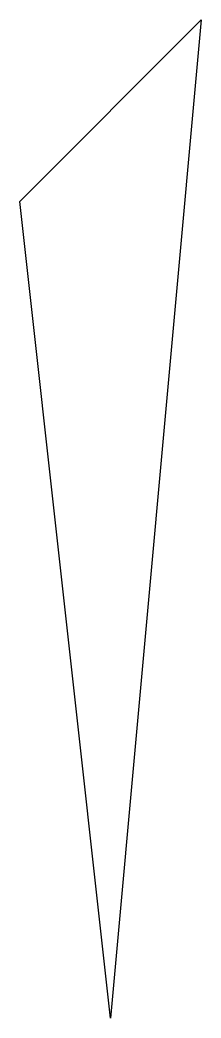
# Model space of a CAD drawing. Header units: millimetres. Extents: x 1.5 to 2.5, y -3 to 2.5.
import ezdxf

# ---------------------------------------------------------------- set-up
doc = ezdxf.new("R2010")
doc.units = ezdxf.units.MM

msp = doc.modelspace()

# ---------------------------------------------------------------- linework, layer by layer
for p, q in [((1.5, 1.5), (2.5, 2.5)), ((2.5, 2.5), (2, -3)), ((2, -3), (1.5, 1.5))]:
    msp.add_line(p, q)

doc.saveas('drawing.dxf')
